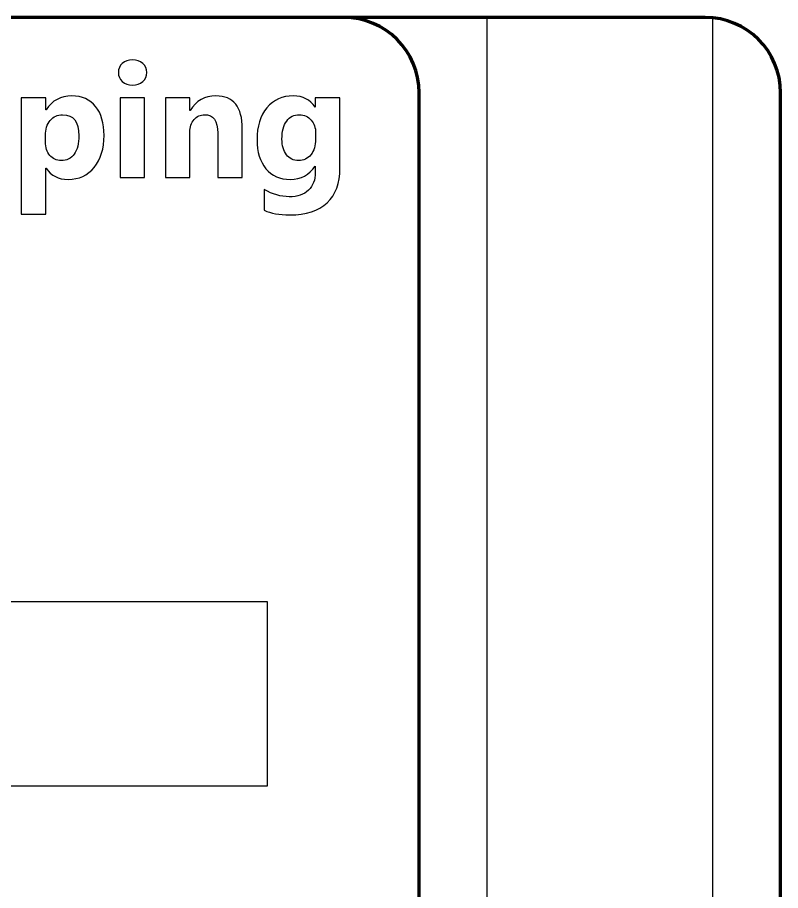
# Model space of a CAD drawing. Header units: centimetres. Extents: x -8 to 8, y -13.2 to 13.9.
# Drawn here: x 0.78 to 5.85, y 2 to 7.8 of the extents above; entities that cross this region are included whole.
import ezdxf

# ---------------------------------------------------------------- set-up
doc = ezdxf.new("R2010")
doc.units = ezdxf.units.CM
doc.header["$MEASUREMENT"] = 0
doc.layers.add('Layer 1', color=7, linetype='Continuous')

msp = doc.modelspace()

# ---------------------------------------------------------------- linework, layer by layer
at = {"layer": 'Layer 1'}
msp.add_lwpolyline([(3.9, -7.80004), (5.4, -7.80004), (5.4, 7.79996), (3.9, 7.79996), (3.9, -7.80004)], close=True, dxfattribs=at)
at = {"layer": 'Layer 1', "lineweight": 100}
for points in [[(-5.85, -7.30005), (-5.85, -7.30005), (-5.85, 7.29995), (-5.85, 7.29995), (-5.85, 7.29995), (-5.85, 7.57609), (-5.62614, 7.79995), (-5.35, 7.79995), (-5.35, 7.79995), (-5.35, 7.79995), (5.35, 7.79995), (5.35, 7.79995), (5.35, 7.79995), (5.62614, 7.79995), (5.85, 7.57609), (5.85, 7.29995), (5.85, 7.29995), (5.85, 7.29995), (5.85, -7.30005), (5.85, -7.30005), (5.85, -7.30005), (5.85, -7.57619), (5.62614, -7.80005), (5.35, -7.80005), (5.35, -7.80005), (5.35, -7.80005), (-5.35, -7.80005), (-5.35, -7.80005), (-5.35, -7.80005), (-5.62614, -7.80005), (-5.85, -7.57619), (-5.85, -7.30005)], [(-5.85, -7.30005), (-5.85, -7.30005), (-5.85, 7.29995), (-5.85, 7.29995), (-5.85, 7.29995), (-5.85, 7.57609), (-5.62614, 7.79995), (-5.35, 7.79995), (-5.35, 7.79995), (-5.35, 7.79995), (2.95, 7.79995), (2.95, 7.79995), (2.95, 7.79995), (3.22614, 7.79995), (3.45, 7.57609), (3.45, 7.29995), (3.45, 7.29995), (3.45, 7.29995), (3.45, -7.30005), (3.45, -7.30005), (3.45, -7.30005), (3.45, -7.57619), (3.22614, -7.80005), (2.95, -7.80005), (2.95, -7.80005), (2.95, -7.80005), (-5.35, -7.80005), (-5.35, -7.80005), (-5.35, -7.80005), (-5.62614, -7.80005), (-5.85, -7.57619), (-5.85, -7.30005)]]:
    msp.add_open_spline(points, degree=3, knots=[0, 0, 0, 0, 0.1111111, 0.1111111, 0.1111111, 0.1111111, 0.2222222, 0.2222222, 0.2222222, 0.2222222, 0.3333333, 0.3333333, 0.3333333, 0.3333333, 0.4444444, 0.4444444, 0.4444444, 0.4444444, 0.5555556, 0.5555556, 0.5555556, 0.5555556, 0.6666667, 0.6666667, 0.6666667, 0.6666667, 0.7777778, 0.7777778, 0.7777778, 0.7777778, 1, 1, 1, 1], dxfattribs=at)
at = {"layer": 'Layer 1'}
for points, knots in [([(1.54686, 7.34995), (1.51934, 7.34995), (1.49677, 7.35807), (1.4793, 7.37447), (1.4793, 7.37447), (1.46166, 7.39088), (1.45285, 7.41081), (1.45285, 7.43462), (1.45285, 7.43462), (1.45285, 7.45914), (1.46166, 7.47907), (1.4793, 7.49459), (1.4793, 7.49459), (1.49677, 7.51011), (1.51934, 7.51787), (1.54686, 7.51787), (1.54686, 7.51787), (1.57491, 7.51787), (1.59748, 7.51011), (1.61495, 7.49459), (1.61495, 7.49459), (1.63223, 7.47907), (1.64105, 7.45914), (1.64105, 7.43462), (1.64105, 7.43462), (1.64105, 7.40993), (1.63223, 7.38946), (1.61495, 7.37359), (1.61495, 7.37359), (1.59748, 7.35789), (1.57491, 7.34995), (1.54686, 7.34995)], [0, 0, 0, 0, 0.1111111, 0.1111111, 0.1111111, 0.1111111, 0.2222222, 0.2222222, 0.2222222, 0.2222222, 0.3333333, 0.3333333, 0.3333333, 0.3333333, 0.4444444, 0.4444444, 0.4444444, 0.4444444, 0.5555556, 0.5555556, 0.5555556, 0.5555556, 0.6666667, 0.6666667, 0.6666667, 0.6666667, 0.7777778, 0.7777778, 0.7777778, 0.7777778, 1, 1, 1, 1]), ([(0.97326, 6.79857), (0.97326, 6.79857), (0.97114, 6.79857), (0.97114, 6.79857), (0.97114, 6.79857), (0.97114, 6.79857), (0.97114, 6.4936), (0.97114, 6.4936), (0.97114, 6.4936), (0.97114, 6.4936), (0.80798, 6.4936), (0.80798, 6.4936), (0.80798, 6.4936), (0.80798, 6.4936), (0.80798, 7.26617), (0.80798, 7.26617), (0.80798, 7.26617), (0.80798, 7.26617), (0.97114, 7.26617), (0.97114, 7.26617), (0.97114, 7.26617), (0.97114, 7.26617), (0.97114, 7.18662), (0.97114, 7.18662), (0.97114, 7.18662), (0.97114, 7.18662), (0.97326, 7.18662), (0.97326, 7.18662), (0.97326, 7.18662), (1.01365, 7.24818), (1.07027, 7.27905), (1.14329, 7.27905), (1.14329, 7.27905), (1.21191, 7.27905), (1.26482, 7.25559), (1.30222, 7.20849), (1.30222, 7.20849), (1.33961, 7.16157), (1.35831, 7.09754), (1.35831, 7.01658), (1.35831, 7.01658), (1.35831, 6.92839), (1.33644, 6.85766), (1.29287, 6.80421), (1.29287, 6.80421), (1.2493, 6.75077), (1.19127, 6.72413), (1.11895, 6.72413), (1.11895, 6.72413), (1.05527, 6.72413), (1.00677, 6.74883), (0.97326, 6.79857)], [0, 0, 0, 0, 0.0714286, 0.0714286, 0.0714286, 0.0714286, 0.1428571, 0.1428571, 0.1428571, 0.1428571, 0.2142857, 0.2142857, 0.2142857, 0.2142857, 0.2857143, 0.2857143, 0.2857143, 0.2857143, 0.3571429, 0.3571429, 0.3571429, 0.3571429, 0.4285714, 0.4285714, 0.4285714, 0.4285714, 0.5, 0.5, 0.5, 0.5, 0.5714286, 0.5714286, 0.5714286, 0.5714286, 0.6428571, 0.6428571, 0.6428571, 0.6428571, 0.7142857, 0.7142857, 0.7142857, 0.7142857, 0.7857143, 0.7857143, 0.7857143, 0.7857143, 0.8571429, 0.8571429, 0.8571429, 0.8571429, 1, 1, 1, 1]), ([(1.62747, 6.73701), (1.62747, 6.73701), (1.46431, 6.73701), (1.46431, 6.73701), (1.46431, 6.73701), (1.46431, 6.73701), (1.46431, 7.26617), (1.46431, 7.26617), (1.46431, 7.26617), (1.46431, 7.26617), (1.62747, 7.26617), (1.62747, 7.26617), (1.62747, 7.26617), (1.62747, 7.26617), (1.62747, 6.73701), (1.62747, 6.73701)], [0, 0, 0, 0, 0.2, 0.2, 0.2, 0.2, 0.4, 0.4, 0.4, 0.4, 0.6, 0.6, 0.6, 0.6, 1, 1, 1, 1]), ([(2.27604, 6.73701), (2.27604, 6.73701), (2.11324, 6.73701), (2.11324, 6.73701), (2.11324, 6.73701), (2.11324, 6.73701), (2.11324, 7.03105), (2.11324, 7.03105), (2.11324, 7.03105), (2.11324, 7.11307), (2.08396, 7.15399), (2.0254, 7.15399), (2.0254, 7.15399), (1.99718, 7.15399), (1.97389, 7.14323), (1.95572, 7.12153), (1.95572, 7.12153), (1.93738, 7.09984), (1.92821, 7.07214), (1.92821, 7.03881), (1.92821, 7.03881), (1.92821, 7.03881), (1.92821, 6.73701), (1.92821, 6.73701), (1.92821, 6.73701), (1.92821, 6.73701), (1.76505, 6.73701), (1.76505, 6.73701), (1.76505, 6.73701), (1.76505, 6.73701), (1.76505, 7.26617), (1.76505, 7.26617), (1.76505, 7.26617), (1.76505, 7.26617), (1.92821, 7.26617), (1.92821, 7.26617), (1.92821, 7.26617), (1.92821, 7.26617), (1.92821, 7.18239), (1.92821, 7.18239), (1.92821, 7.18239), (1.92821, 7.18239), (1.93033, 7.18239), (1.93033, 7.18239), (1.93033, 7.18239), (1.96931, 7.24694), (2.02593, 7.27905), (2.10036, 7.27905), (2.10036, 7.27905), (2.21748, 7.27905), (2.27604, 7.20637), (2.27604, 7.06103), (2.27604, 7.06103), (2.27604, 7.06103), (2.27604, 6.73701), (2.27604, 6.73701)], [0, 0, 0, 0, 0.0666667, 0.0666667, 0.0666667, 0.0666667, 0.1333333, 0.1333333, 0.1333333, 0.1333333, 0.2, 0.2, 0.2, 0.2, 0.2666667, 0.2666667, 0.2666667, 0.2666667, 0.3333333, 0.3333333, 0.3333333, 0.3333333, 0.4, 0.4, 0.4, 0.4, 0.4666667, 0.4666667, 0.4666667, 0.4666667, 0.5333333, 0.5333333, 0.5333333, 0.5333333, 0.6, 0.6, 0.6, 0.6, 0.6666667, 0.6666667, 0.6666667, 0.6666667, 0.7333333, 0.7333333, 0.7333333, 0.7333333, 0.8, 0.8, 0.8, 0.8, 0.8666667, 0.8666667, 0.8666667, 0.8666667, 1, 1, 1, 1]), ([(2.92408, 6.79751), (2.92408, 6.69926), (2.89569, 6.62324), (2.83889, 6.56927), (2.83889, 6.56927), (2.78192, 6.51547), (2.69972, 6.48848), (2.59177, 6.48848), (2.59177, 6.48848), (2.52051, 6.48848), (2.46407, 6.49854), (2.42226, 6.519), (2.42226, 6.519), (2.42226, 6.519), (2.42226, 6.6564), (2.42226, 6.6564), (2.42226, 6.6564), (2.47677, 6.62465), (2.53162, 6.60878), (2.58719, 6.60878), (2.58719, 6.60878), (2.64222, 6.60878), (2.68508, 6.62342), (2.71524, 6.65252), (2.71524, 6.65252), (2.74558, 6.68162), (2.76075, 6.72114), (2.76075, 6.77105), (2.76075, 6.77105), (2.76075, 6.77105), (2.76075, 6.81303), (2.76075, 6.81303), (2.76075, 6.81303), (2.76075, 6.81303), (2.75881, 6.81303), (2.75881, 6.81303), (2.75881, 6.81303), (2.72159, 6.75377), (2.66656, 6.72413), (2.59389, 6.72413), (2.59389, 6.72413), (2.52633, 6.72413), (2.47289, 6.74795), (2.4332, 6.79539), (2.4332, 6.79539), (2.39351, 6.84302), (2.37376, 6.90669), (2.37376, 6.9866), (2.37376, 6.9866), (2.37376, 7.0762), (2.39581, 7.14729), (2.4399, 7.20002), (2.4399, 7.20002), (2.484, 7.25276), (2.54203, 7.27905), (2.614, 7.27905), (2.614, 7.27905), (2.67838, 7.27905), (2.72671, 7.25435), (2.75881, 7.20461), (2.75881, 7.20461), (2.75881, 7.20461), (2.76075, 7.20461), (2.76075, 7.20461), (2.76075, 7.20461), (2.76075, 7.20461), (2.76075, 7.26617), (2.76075, 7.26617), (2.76075, 7.26617), (2.76075, 7.26617), (2.92408, 7.26617), (2.92408, 7.26617), (2.92408, 7.26617), (2.92408, 7.26617), (2.92408, 6.79751), (2.92408, 6.79751)], [0, 0, 0, 0, 0.05, 0.05, 0.05, 0.05, 0.1, 0.1, 0.1, 0.1, 0.15, 0.15, 0.15, 0.15, 0.2, 0.2, 0.2, 0.2, 0.25, 0.25, 0.25, 0.25, 0.3, 0.3, 0.3, 0.3, 0.35, 0.35, 0.35, 0.35, 0.4, 0.4, 0.4, 0.4, 0.45, 0.45, 0.45, 0.45, 0.5, 0.5, 0.5, 0.5, 0.55, 0.55, 0.55, 0.55, 0.6, 0.6, 0.6, 0.6, 0.65, 0.65, 0.65, 0.65, 0.7, 0.7, 0.7, 0.7, 0.75, 0.75, 0.75, 0.75, 0.8, 0.8, 0.8, 0.8, 0.85, 0.85, 0.85, 0.85, 0.9, 0.9, 0.9, 0.9, 1, 1, 1, 1]), ([(0.96867, 7.01552), (0.96867, 7.01552), (0.96867, 6.97319), (0.96867, 6.97319), (0.96867, 6.97319), (0.96867, 6.93668), (0.97819, 6.90687), (0.9976, 6.88376), (0.9976, 6.88376), (1.01682, 6.86066), (1.04222, 6.84919), (1.07362, 6.84919), (1.07362, 6.84919), (1.11066, 6.84919), (1.13959, 6.86348), (1.16005, 6.89223), (1.16005, 6.89223), (1.18051, 6.92098), (1.19092, 6.96173), (1.19092, 7.01447), (1.19092, 7.01447), (1.19092, 7.1076), (1.15476, 7.15399), (1.08226, 7.15399), (1.08226, 7.15399), (1.04892, 7.15399), (1.02159, 7.14146), (1.00042, 7.11606), (1.00042, 7.11606), (0.97925, 7.09067), (0.96867, 7.05715), (0.96867, 7.01552)], [0, 0, 0, 0, 0.1111111, 0.1111111, 0.1111111, 0.1111111, 0.2222222, 0.2222222, 0.2222222, 0.2222222, 0.3333333, 0.3333333, 0.3333333, 0.3333333, 0.4444444, 0.4444444, 0.4444444, 0.4444444, 0.5555556, 0.5555556, 0.5555556, 0.5555556, 0.6666667, 0.6666667, 0.6666667, 0.6666667, 0.7777778, 0.7777778, 0.7777778, 0.7777778, 1, 1, 1, 1]), ([(2.76287, 6.99118), (2.76287, 6.99118), (2.76287, 7.03316), (2.76287, 7.03316), (2.76287, 7.03316), (2.76287, 7.0665), (2.75299, 7.09507), (2.73323, 7.11871), (2.73323, 7.11871), (2.7133, 7.14217), (2.68755, 7.15399), (2.65598, 7.15399), (2.65598, 7.15399), (2.61964, 7.15399), (2.59124, 7.13988), (2.57061, 7.11166), (2.57061, 7.11166), (2.54997, 7.08343), (2.53956, 7.04357), (2.53956, 6.99224), (2.53956, 6.99224), (2.53956, 6.94814), (2.54944, 6.9134), (2.56902, 6.88764), (2.56902, 6.88764), (2.58877, 6.86189), (2.61558, 6.84919), (2.64963, 6.84919), (2.64963, 6.84919), (2.68349, 6.84919), (2.71083, 6.86207), (2.73165, 6.88817), (2.73165, 6.88817), (2.75246, 6.9141), (2.76287, 6.9485), (2.76287, 6.99118)], [0, 0, 0, 0, 0.1, 0.1, 0.1, 0.1, 0.2, 0.2, 0.2, 0.2, 0.3, 0.3, 0.3, 0.3, 0.4, 0.4, 0.4, 0.4, 0.5, 0.5, 0.5, 0.5, 0.6, 0.6, 0.6, 0.6, 0.7, 0.7, 0.7, 0.7, 0.8, 0.8, 0.8, 0.8, 1, 1, 1, 1]), ([(-2.44348, 2.69584), (-2.44348, 2.69584), (-2.44348, 3.91758), (-2.44348, 3.91758), (-2.44348, 3.91758), (-2.44348, 3.91758), (-2.44348, 4.49995), (-2.44348, 4.49995), (-2.44348, 4.49995), (-2.44348, 4.49995), (-1.62899, 3.91758), (-1.62899, 3.91758), (-1.62899, 3.91758), (-1.62899, 3.91758), (2.44347, 3.91758), (2.44347, 3.91758), (2.44347, 3.91758), (2.44347, 3.91758), (2.44347, 2.69584), (2.44347, 2.69584), (2.44347, 2.69584), (2.44347, 2.69584), (-1.62899, 2.69584), (-1.62899, 2.69584), (-1.62899, 2.69584), (-1.62899, 2.69584), (-2.44348, 2.11348), (-2.44348, 2.11348), (-2.44348, 2.11348), (-2.44348, 2.11348), (-2.44348, 2.69584), (-2.44348, 2.69584)], [0, 0, 0, 0, 0.1111111, 0.1111111, 0.1111111, 0.1111111, 0.2222222, 0.2222222, 0.2222222, 0.2222222, 0.3333333, 0.3333333, 0.3333333, 0.3333333, 0.4444444, 0.4444444, 0.4444444, 0.4444444, 0.5555556, 0.5555556, 0.5555556, 0.5555556, 0.6666667, 0.6666667, 0.6666667, 0.6666667, 0.7777778, 0.7777778, 0.7777778, 0.7777778, 1, 1, 1, 1])]:
    msp.add_open_spline(points, degree=3, knots=knots, dxfattribs=at)

doc.saveas('drawing.dxf')
